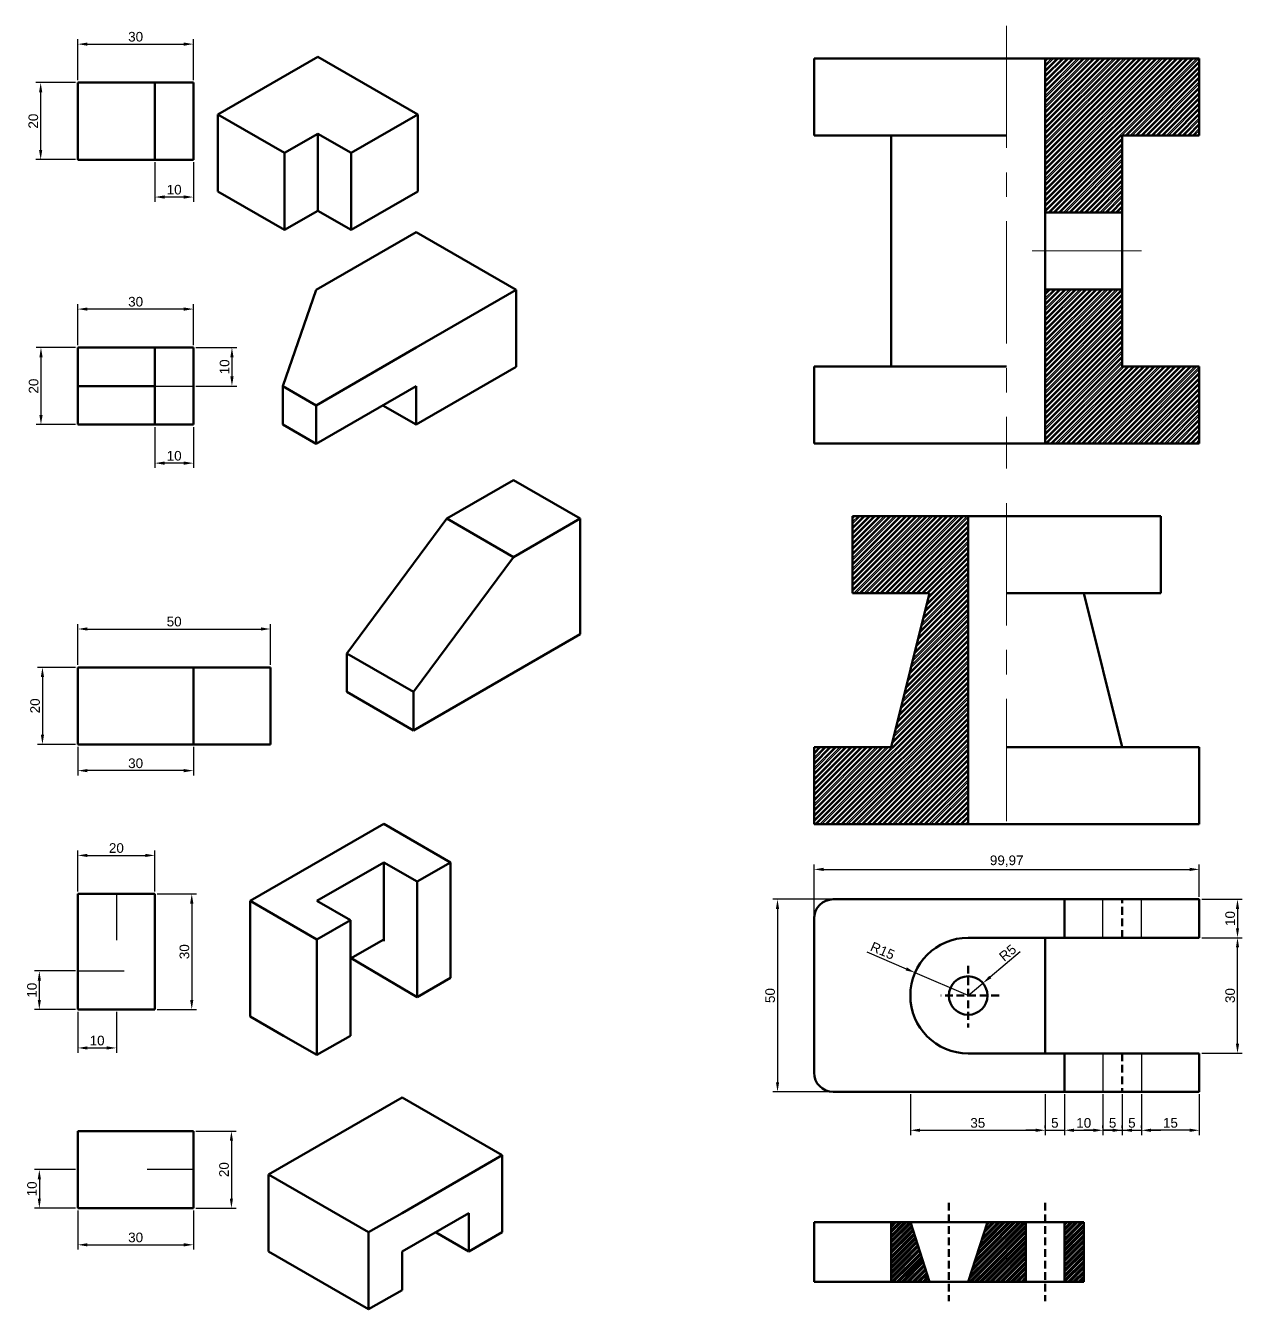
# Model space of a CAD drawing. Header units: millimetres. Extents: x 36 to 362, y 44 to 1470.
# Drawn here: x 45.9 to 361.7, y 43.9 to 377.2 of the extents above; entities that cross this region are included whole.
import ezdxf

# ---------------------------------------------------------------- set-up
doc = ezdxf.new("R2010")
doc.units = ezdxf.units.MM
for name, pattern in [('ACAD_ISO03W100', [30, 12, -18]), ('CENTRO', [50.8, 31.75, -6.35, 6.35, -6.35]), ('JIS_02_2.0', [3, 2, -1])]:
    doc.linetypes.add(name, pattern=pattern)
doc.layers.get('0').update_dxf_attribs({"lineweight": 50})
for name, color, linetype, lineweight in [('centro', 1, 'CENTRO', 13), ('Centropequeno', 10, 'JIS_02_2.0', 50), ('cota', 5, 'Continuous', 25)]:
    doc.layers.add(name, color=color, linetype=linetype, lineweight=lineweight)
doc.layers.add('oculto', color=3, linetype='ACAD_ISO03W100', lineweight=25, plot=False)
doc.styles.get("Standard").update_dxf_attribs({"font": 'arial.ttf'})
doc.dimstyles.new('ISO-25', dxfattribs={"dimtxt": 2.5, "dimasz": 2.5, "dimexe": 1.25, "dimexo": 0.625, "dimtad": 1, "dimtxsty": 'Standard', "dimcen": 2.5, "dimadec": 0, "dimazin": 0, "dimtfac": 1, "dimtmove": 0, "dimatfit": 3, "dimfxl": 1, "dimarcsym": 0})

# ---------------------------------------------------------------- blocks, each defined once
blk = doc.blocks.new('*D1')
at = {"layer": 'cota', "color": 0, "lineweight": -2, "transparency": 16777216}
for p, q in [((59.42, 69.58), (59.42, 59.44)), ((89.42, 69.58), (89.42, 59.44)), ((61.92, 60.69), (86.92, 60.69))]:
    blk.add_line(p, q, dxfattribs=at)
at = {"layer": 'cota', "color": 0, "transparency": 16777216}
for points in [[(61.92, 61.11), (61.92, 60.28), (59.42, 60.69)], [(86.92, 61.11), (86.92, 60.28), (89.42, 60.69)]]:
    blk.add_solid(points, dxfattribs=at)
at = {"layer": 'defpoints', "color": 0, "transparency": 16777216}
for p in [(59.42, 70.21), (89.42, 70.21), (89.42, 60.69)]:
    blk.add_point(p, dxfattribs=at)
at = {"layer": 'cota', "color": 0, "transparency": 16777216, "insert": (74.42, 62.59), "char_height": 2.5, "attachment_point": 5}
blk.add_mtext('30', dxfattribs=at)
blk = doc.blocks.new('*D2')
at = {"layer": 'cota', "color": 0, "lineweight": -2, "transparency": 16777216}
for p, q in [((58.8, 80.21), (48.18, 80.21)), ((49.43, 77.71), (49.43, 72.71)), ((58.8, 70.21), (48.18, 70.21))]:
    blk.add_line(p, q, dxfattribs=at)
at = {"layer": 'cota', "color": 0, "transparency": 16777216}
for points in [[(49.01, 77.71), (49.84, 77.71), (49.43, 80.21)], [(49.01, 72.71), (49.84, 72.71), (49.43, 70.21)]]:
    blk.add_solid(points, dxfattribs=at)
at = {"layer": 'defpoints', "color": 0, "transparency": 16777216}
for p in [(59.42, 80.21), (49.43, 70.21), (59.42, 70.21)]:
    blk.add_point(p, dxfattribs=at)
at = {"layer": 'cota', "color": 0, "transparency": 16777216, "insert": (47.53, 75.21), "char_height": 2.5, "attachment_point": 5, "rotation": 90}
blk.add_mtext('10', dxfattribs=at)
blk = doc.blocks.new('*D3')
at = {"layer": 'cota', "color": 0, "lineweight": -2, "transparency": 16777216}
for p, q in [((90.05, 90.21), (100.53, 90.21)), ((99.28, 87.71), (99.28, 72.71)), ((90.05, 70.21), (100.53, 70.21))]:
    blk.add_line(p, q, dxfattribs=at)
at = {"layer": 'cota', "color": 0, "transparency": 16777216}
for points in [[(98.86, 87.71), (99.69, 87.71), (99.28, 90.21)], [(98.86, 72.71), (99.69, 72.71), (99.28, 70.21)]]:
    blk.add_solid(points, dxfattribs=at)
at = {"layer": 'defpoints', "color": 0, "transparency": 16777216}
for p in [(89.42, 90.21), (89.42, 70.21), (99.28, 70.21)]:
    blk.add_point(p, dxfattribs=at)
at = {"layer": 'cota', "color": 0, "transparency": 16777216, "insert": (97.38, 80.21), "char_height": 2.5, "attachment_point": 5, "rotation": 90}
blk.add_mtext('20', dxfattribs=at)
blk = doc.blocks.new('*D4')
at = {"layer": 'cota', "color": 0, "lineweight": -2, "transparency": 16777216}
for p, q in [((80.05, 151.8), (90.24, 151.8)), ((88.99, 149.3), (88.99, 124.3)), ((80.05, 121.8), (90.24, 121.8))]:
    blk.add_line(p, q, dxfattribs=at)
at = {"layer": 'cota', "color": 0, "transparency": 16777216}
for points in [[(88.57, 149.3), (89.41, 149.3), (88.99, 151.8)], [(88.57, 124.3), (89.41, 124.3), (88.99, 121.8)]]:
    blk.add_solid(points, dxfattribs=at)
at = {"layer": 'defpoints', "color": 0, "transparency": 16777216}
for p in [(79.42, 151.8), (79.42, 121.8), (88.99, 121.8)]:
    blk.add_point(p, dxfattribs=at)
at = {"layer": 'cota', "color": 0, "transparency": 16777216, "insert": (87.09, 136.8), "char_height": 2.5, "attachment_point": 5, "rotation": 90}
blk.add_mtext('30', dxfattribs=at)
blk = doc.blocks.new('*D5')
at = {"layer": 'cota', "color": 0, "lineweight": -2, "transparency": 16777216}
for p, q in [((58.8, 131.8), (48.17, 131.8)), ((49.42, 129.3), (49.42, 124.3)), ((58.8, 121.8), (48.17, 121.8))]:
    blk.add_line(p, q, dxfattribs=at)
at = {"layer": 'cota', "color": 0, "transparency": 16777216}
for points in [[(49.01, 129.3), (49.84, 129.3), (49.42, 131.8)], [(49.01, 124.3), (49.84, 124.3), (49.42, 121.8)]]:
    blk.add_solid(points, dxfattribs=at)
at = {"layer": 'defpoints', "color": 0, "transparency": 16777216}
for p in [(59.42, 131.8), (49.42, 121.8), (59.42, 121.8)]:
    blk.add_point(p, dxfattribs=at)
at = {"layer": 'cota', "color": 0, "transparency": 16777216, "insert": (47.52, 126.8), "char_height": 2.5, "attachment_point": 5, "rotation": 90}
blk.add_mtext('10', dxfattribs=at)
blk = doc.blocks.new('*D6')
at = {"layer": 'cota', "color": 0, "lineweight": -2, "transparency": 16777216}
for p, q in [((59.42, 121.18), (59.42, 110.56)), ((69.42, 121.18), (69.42, 110.56)), ((61.92, 111.81), (66.92, 111.81))]:
    blk.add_line(p, q, dxfattribs=at)
at = {"layer": 'cota', "color": 0, "transparency": 16777216}
for points in [[(61.92, 112.22), (61.92, 111.39), (59.42, 111.81)], [(66.92, 112.22), (66.92, 111.39), (69.42, 111.81)]]:
    blk.add_solid(points, dxfattribs=at)
at = {"layer": 'defpoints', "color": 0, "transparency": 16777216}
for p in [(59.42, 121.8), (69.42, 121.8), (69.42, 111.81)]:
    blk.add_point(p, dxfattribs=at)
at = {"layer": 'cota', "color": 0, "transparency": 16777216, "insert": (64.42, 113.71), "char_height": 2.5, "attachment_point": 5}
blk.add_mtext('10', dxfattribs=at)
blk = doc.blocks.new('*D7')
at = {"layer": 'cota', "color": 0, "lineweight": -2, "transparency": 16777216}
for p, q in [((59.42, 152.43), (59.42, 163.05)), ((61.92, 161.8), (76.92, 161.8)), ((79.42, 152.43), (79.42, 163.05))]:
    blk.add_line(p, q, dxfattribs=at)
at = {"layer": 'cota', "color": 0, "transparency": 16777216}
for points in [[(61.92, 162.22), (61.92, 161.39), (59.42, 161.8)], [(76.92, 162.22), (76.92, 161.39), (79.42, 161.8)]]:
    blk.add_solid(points, dxfattribs=at)
at = {"layer": 'defpoints', "color": 0, "transparency": 16777216}
for p in [(79.42, 161.8), (59.42, 151.8), (79.42, 151.8)]:
    blk.add_point(p, dxfattribs=at)
at = {"layer": 'cota', "color": 0, "transparency": 16777216, "insert": (69.42, 163.7), "char_height": 2.5, "attachment_point": 5}
blk.add_mtext('20', dxfattribs=at)
blk = doc.blocks.new('*D8')
at = {"layer": 'cota', "color": 0, "lineweight": -2, "transparency": 16777216}
for p, q in [((58.8, 210.63), (48.98, 210.63)), ((50.23, 208.13), (50.23, 193.13)), ((58.8, 190.63), (48.98, 190.63))]:
    blk.add_line(p, q, dxfattribs=at)
at = {"layer": 'cota', "color": 0, "transparency": 16777216}
for points in [[(49.82, 208.13), (50.65, 208.13), (50.23, 210.63)], [(49.82, 193.13), (50.65, 193.13), (50.23, 190.63)]]:
    blk.add_solid(points, dxfattribs=at)
at = {"layer": 'defpoints', "color": 0, "transparency": 16777216}
for p in [(59.42, 210.63), (50.23, 190.63), (59.42, 190.63)]:
    blk.add_point(p, dxfattribs=at)
at = {"layer": 'cota', "color": 0, "transparency": 16777216, "insert": (48.33, 200.63), "char_height": 2.5, "attachment_point": 5, "rotation": 90}
blk.add_mtext('20', dxfattribs=at)
blk = doc.blocks.new('*D9')
at = {"layer": 'cota', "color": 0, "lineweight": -2, "transparency": 16777216}
for p, q in [((59.42, 211.26), (59.42, 221.84)), ((61.92, 220.59), (106.92, 220.59)), ((109.42, 211.26), (109.42, 221.84))]:
    blk.add_line(p, q, dxfattribs=at)
at = {"layer": 'cota', "color": 0, "transparency": 16777216}
for points in [[(61.92, 221.01), (61.92, 220.18), (59.42, 220.59)], [(106.92, 221.01), (106.92, 220.18), (109.42, 220.59)]]:
    blk.add_solid(points, dxfattribs=at)
at = {"layer": 'defpoints', "color": 0, "transparency": 16777216}
for p in [(109.42, 220.59), (59.42, 210.63), (109.42, 210.63)]:
    blk.add_point(p, dxfattribs=at)
at = {"layer": 'cota', "color": 0, "transparency": 16777216, "insert": (84.42, 222.5), "char_height": 2.5, "attachment_point": 5}
blk.add_mtext('50', dxfattribs=at)
blk = doc.blocks.new('*D10')
at = {"layer": 'cota', "color": 0, "lineweight": -2, "transparency": 16777216}
for p, q in [((59.42, 190.01), (59.42, 182.56)), ((89.42, 190.01), (89.42, 182.56)), ((86.92, 183.81), (61.92, 183.81))]:
    blk.add_line(p, q, dxfattribs=at)
at = {"layer": 'cota', "color": 0, "transparency": 16777216}
for points in [[(61.92, 184.23), (61.92, 183.39), (59.42, 183.81)], [(86.92, 184.23), (86.92, 183.39), (89.42, 183.81)]]:
    blk.add_solid(points, dxfattribs=at)
at = {"layer": 'defpoints', "color": 0, "transparency": 16777216}
for p in [(59.42, 190.63), (89.42, 190.63), (59.42, 183.81)]:
    blk.add_point(p, dxfattribs=at)
at = {"layer": 'cota', "color": 0, "transparency": 16777216, "insert": (74.42, 185.71), "char_height": 2.5, "attachment_point": 5}
blk.add_mtext('30', dxfattribs=at)
blk = doc.blocks.new('*D11')
at = {"layer": 'cota', "color": 0, "lineweight": -2, "transparency": 16777216}
for p, q in [((58.8, 293.66), (48.6, 293.66)), ((49.85, 291.16), (49.85, 276.16)), ((58.8, 273.66), (48.6, 273.66))]:
    blk.add_line(p, q, dxfattribs=at)
at = {"layer": 'cota', "color": 0, "transparency": 16777216}
for points in [[(49.44, 291.16), (50.27, 291.16), (49.85, 293.66)], [(49.44, 276.16), (50.27, 276.16), (49.85, 273.66)]]:
    blk.add_solid(points, dxfattribs=at)
at = {"layer": 'defpoints', "color": 0, "transparency": 16777216}
for p in [(59.42, 293.66), (49.85, 273.66), (59.42, 273.66)]:
    blk.add_point(p, dxfattribs=at)
at = {"layer": 'cota', "color": 0, "transparency": 16777216, "insert": (47.95, 283.66), "char_height": 2.5, "attachment_point": 5, "rotation": 90}
blk.add_mtext('20', dxfattribs=at)
blk = doc.blocks.new('*D12')
at = {"layer": 'cota', "color": 0, "lineweight": -2, "transparency": 16777216}
for p, q in [((90.05, 293.66), (100.67, 293.66)), ((99.42, 291.16), (99.42, 286.16)), ((90.05, 283.66), (100.67, 283.66))]:
    blk.add_line(p, q, dxfattribs=at)
at = {"layer": 'cota', "color": 0, "transparency": 16777216}
for points in [[(99.01, 291.16), (99.84, 291.16), (99.42, 293.66)], [(99.01, 286.16), (99.84, 286.16), (99.42, 283.66)]]:
    blk.add_solid(points, dxfattribs=at)
at = {"layer": 'defpoints', "color": 0, "transparency": 16777216}
for p in [(89.42, 293.66), (89.42, 283.66), (99.42, 283.66)]:
    blk.add_point(p, dxfattribs=at)
at = {"layer": 'cota', "color": 0, "transparency": 16777216, "insert": (97.52, 288.66), "char_height": 2.5, "attachment_point": 5, "rotation": 90}
blk.add_mtext('10', dxfattribs=at)
blk = doc.blocks.new('*D13')
at = {"layer": 'cota', "color": 0, "lineweight": -2, "transparency": 16777216}
for p, q in [((59.42, 294.29), (59.42, 304.91)), ((86.92, 303.66), (61.92, 303.66)), ((89.42, 294.29), (89.42, 304.91))]:
    blk.add_line(p, q, dxfattribs=at)
at = {"layer": 'cota', "color": 0, "transparency": 16777216}
for points in [[(61.92, 304.08), (61.92, 303.24), (59.42, 303.66)], [(86.92, 304.08), (86.92, 303.24), (89.42, 303.66)]]:
    blk.add_solid(points, dxfattribs=at)
at = {"layer": 'defpoints', "color": 0, "transparency": 16777216}
for p in [(59.42, 303.66), (59.42, 293.66), (89.42, 293.66)]:
    blk.add_point(p, dxfattribs=at)
at = {"layer": 'cota', "color": 0, "transparency": 16777216, "insert": (74.42, 305.56), "char_height": 2.5, "attachment_point": 5}
blk.add_mtext('30', dxfattribs=at)
blk = doc.blocks.new('*D14')
at = {"layer": 'cota', "color": 0, "lineweight": -2, "transparency": 16777216}
for p, q in [((79.42, 273.04), (79.42, 262.41)), ((89.42, 273.04), (89.42, 262.41)), ((86.92, 263.66), (81.92, 263.66))]:
    blk.add_line(p, q, dxfattribs=at)
at = {"layer": 'cota', "color": 0, "transparency": 16777216}
for points in [[(81.92, 264.08), (81.92, 263.24), (79.42, 263.66)], [(86.92, 264.08), (86.92, 263.24), (89.42, 263.66)]]:
    blk.add_solid(points, dxfattribs=at)
at = {"layer": 'defpoints', "color": 0, "transparency": 16777216}
for p in [(79.42, 273.66), (89.42, 273.66), (79.42, 263.66)]:
    blk.add_point(p, dxfattribs=at)
at = {"layer": 'cota', "color": 0, "transparency": 16777216, "insert": (84.42, 265.56), "char_height": 2.5, "attachment_point": 5}
blk.add_mtext('10', dxfattribs=at)
blk = doc.blocks.new('*D15')
at = {"layer": 'cota', "color": 0, "lineweight": -2, "transparency": 16777216}
for p, q in [((58.8, 362.46), (48.52, 362.46)), ((49.77, 359.96), (49.77, 344.96)), ((58.8, 342.46), (48.52, 342.46))]:
    blk.add_line(p, q, dxfattribs=at)
at = {"layer": 'cota', "color": 0, "transparency": 16777216}
for points in [[(49.35, 359.96), (50.18, 359.96), (49.77, 362.46)], [(49.35, 344.96), (50.18, 344.96), (49.77, 342.46)]]:
    blk.add_solid(points, dxfattribs=at)
at = {"layer": 'defpoints', "color": 0, "transparency": 16777216}
for p in [(59.42, 362.46), (49.77, 342.46), (59.42, 342.46)]:
    blk.add_point(p, dxfattribs=at)
at = {"layer": 'cota', "color": 0, "transparency": 16777216, "insert": (47.87, 352.46), "char_height": 2.5, "attachment_point": 5, "rotation": 90}
blk.add_mtext('20', dxfattribs=at)
blk = doc.blocks.new('*D16')
at = {"layer": 'cota', "color": 0, "lineweight": -2, "transparency": 16777216}
for p, q in [((59.42, 363.08), (59.42, 373.71)), ((89.42, 363.08), (89.42, 373.71)), ((61.92, 372.46), (86.92, 372.46))]:
    blk.add_line(p, q, dxfattribs=at)
at = {"layer": 'cota', "color": 0, "transparency": 16777216}
for points in [[(61.92, 372.87), (61.92, 372.04), (59.42, 372.46)], [(86.92, 372.87), (86.92, 372.04), (89.42, 372.46)]]:
    blk.add_solid(points, dxfattribs=at)
at = {"layer": 'defpoints', "color": 0, "transparency": 16777216}
for p in [(89.42, 372.46), (59.42, 362.46), (89.42, 362.46)]:
    blk.add_point(p, dxfattribs=at)
at = {"layer": 'cota', "color": 0, "transparency": 16777216, "insert": (74.42, 374.36), "char_height": 2.5, "attachment_point": 5}
blk.add_mtext('30', dxfattribs=at)
blk = doc.blocks.new('*D17')
at = {"layer": 'cota', "color": 0, "lineweight": -2, "transparency": 16777216}
for p, q in [((79.42, 341.83), (79.42, 331.5)), ((89.42, 341.83), (89.42, 331.5)), ((86.92, 332.75), (81.92, 332.75))]:
    blk.add_line(p, q, dxfattribs=at)
at = {"layer": 'cota', "color": 0, "transparency": 16777216}
for points in [[(81.92, 333.17), (81.92, 332.33), (79.42, 332.75)], [(86.92, 333.17), (86.92, 332.33), (89.42, 332.75)]]:
    blk.add_solid(points, dxfattribs=at)
at = {"layer": 'defpoints', "color": 0, "transparency": 16777216}
for p in [(79.42, 342.46), (89.42, 342.46), (79.42, 332.75)]:
    blk.add_point(p, dxfattribs=at)
at = {"layer": 'cota', "color": 0, "transparency": 16777216, "insert": (84.42, 334.65), "char_height": 2.5, "attachment_point": 5}
blk.add_mtext('10', dxfattribs=at)
blk = doc.blocks.new('*D65')
at = {"layer": 'cota', "color": 0, "lineweight": -2, "transparency": 16777216}
for p, q in [((304.03, 136.75), (296.25, 130.23)), ((290.51, 125.41), (294.34, 128.62))]:
    blk.add_line(p, q, dxfattribs=at)
at = {"layer": 'cota', "color": 0, "transparency": 16777216}
blk.add_solid([(295.98, 130.55), (296.52, 129.91), (294.34, 128.62)], dxfattribs=at)
at = {"layer": 'defpoints', "color": 0, "transparency": 16777216}
for p in [(294.34, 128.62), (290.51, 125.41)]:
    blk.add_point(p, dxfattribs=at)
at = {"layer": 'cota', "color": 0, "transparency": 16777216, "insert": (300.78, 136.5), "char_height": 2.5, "attachment_point": 5, "rotation": 40.0017}
blk.add_mtext('R5', dxfattribs=at)
blk = doc.blocks.new('*D66')
at = {"layer": 'cota', "color": 0, "lineweight": -2, "transparency": 16777216}
for p, q in [((264.22, 136.74), (274.44, 132.34)), ((290.51, 125.41), (276.73, 131.35))]:
    blk.add_line(p, q, dxfattribs=at)
at = {"layer": 'cota', "color": 0, "transparency": 16777216}
blk.add_solid([(274.6, 132.72), (274.27, 131.95), (276.73, 131.35)], dxfattribs=at)
at = {"layer": 'defpoints', "color": 0, "transparency": 16777216}
for p in [(276.73, 131.35), (290.51, 125.41)]:
    blk.add_point(p, dxfattribs=at)
at = {"layer": 'cota', "color": 0, "transparency": 16777216, "insert": (268.3, 137.05), "char_height": 2.5, "attachment_point": 5, "rotation": 336.6767}
blk.add_mtext('R15', dxfattribs=at)
blk = doc.blocks.new('*D67')
at = {"layer": 'cota', "color": 0, "lineweight": -2, "transparency": 16777216}
for p, q in [((254.88, 150.41), (239.78, 150.41)), ((241.03, 147.91), (241.03, 102.91)), ((254.88, 100.41), (239.78, 100.41))]:
    blk.add_line(p, q, dxfattribs=at)
at = {"layer": 'cota', "color": 0, "transparency": 16777216}
for points in [[(240.61, 147.91), (241.44, 147.91), (241.03, 150.41)], [(240.61, 102.91), (241.44, 102.91), (241.03, 100.41)]]:
    blk.add_solid(points, dxfattribs=at)
at = {"layer": 'defpoints', "color": 0, "transparency": 16777216}
for p in [(255.51, 150.41), (241.03, 100.41), (255.51, 100.41)]:
    blk.add_point(p, dxfattribs=at)
at = {"layer": 'cota', "color": 0, "transparency": 16777216, "insert": (239.12, 125.41), "char_height": 2.5, "attachment_point": 5, "rotation": 90}
blk.add_mtext('50', dxfattribs=at)
blk = doc.blocks.new('*D68')
at = {"layer": 'cota', "color": 0, "lineweight": -2, "transparency": 16777216}
for p, q in [((351.13, 150.41), (361.67, 150.41)), ((360.42, 147.91), (360.42, 142.91)), ((351.13, 140.41), (361.67, 140.41))]:
    blk.add_line(p, q, dxfattribs=at)
at = {"layer": 'cota', "color": 0, "transparency": 16777216}
for points in [[(360.01, 147.91), (360.84, 147.91), (360.42, 150.41)], [(360.01, 142.91), (360.84, 142.91), (360.42, 140.41)]]:
    blk.add_solid(points, dxfattribs=at)
at = {"layer": 'defpoints', "color": 0, "transparency": 16777216}
for p in [(350.51, 150.41), (350.51, 140.41), (360.42, 140.41)]:
    blk.add_point(p, dxfattribs=at)
at = {"layer": 'cota', "color": 0, "transparency": 16777216, "insert": (358.52, 145.41), "char_height": 2.5, "attachment_point": 5, "rotation": 90}
blk.add_mtext('10', dxfattribs=at)
blk = doc.blocks.new('*D69')
at = {"layer": 'cota', "color": 0, "lineweight": -2, "transparency": 16777216}
for p, q in [((250.53, 146.57), (250.53, 159.42)), ((253.03, 158.17), (348.01, 158.17)), ((350.51, 151.03), (350.51, 159.42)), ((361.05, 140.41), (361.67, 140.41)), ((360.42, 112.91), (360.42, 137.91)), ((351.13, 110.41), (361.67, 110.41))]:
    blk.add_line(p, q, dxfattribs=at)
at = {"layer": 'cota', "color": 0, "transparency": 16777216}
for points in [[(253.03, 158.59), (253.03, 157.75), (250.53, 158.17)], [(348.01, 158.59), (348.01, 157.75), (350.51, 158.17)], [(360.01, 137.91), (360.84, 137.91), (360.42, 140.41)], [(360.01, 112.91), (360.84, 112.91), (360.42, 110.41)]]:
    blk.add_solid(points, dxfattribs=at)
at = {"layer": 'defpoints', "color": 0, "transparency": 16777216}
for p in [(350.51, 158.17), (350.51, 150.41), (250.53, 145.94), (360.42, 140.41), (360.42, 140.41), (350.51, 110.41)]:
    blk.add_point(p, dxfattribs=at)
at = {"layer": 'cota', "color": 0, "transparency": 16777216, "insert": (300.52, 160.3), "char_height": 2.5, "attachment_point": 5}
blk.add_mtext('99,97', dxfattribs=at)
at = {"layer": 'cota', "color": 0, "transparency": 16777216, "insert": (358.52, 125.41), "char_height": 2.5, "attachment_point": 5, "rotation": 90}
blk.add_mtext('30', dxfattribs=at)
blk = doc.blocks.new('*D70')
at = {"layer": 'cota', "color": 0, "lineweight": -2, "transparency": 16777216}
for p, q in [((335.51, 99.78), (335.51, 89.18)), ((350.51, 99.78), (350.51, 89.18)), ((348.01, 90.43), (338.01, 90.43))]:
    blk.add_line(p, q, dxfattribs=at)
at = {"layer": 'cota', "color": 0, "transparency": 16777216}
for points in [[(338.01, 90.85), (338.01, 90.01), (335.51, 90.43)], [(348.01, 90.85), (348.01, 90.01), (350.51, 90.43)]]:
    blk.add_solid(points, dxfattribs=at)
at = {"layer": 'defpoints', "color": 0, "transparency": 16777216}
for p in [(335.51, 100.41), (350.51, 100.41), (335.51, 90.43)]:
    blk.add_point(p, dxfattribs=at)
at = {"layer": 'cota', "color": 0, "transparency": 16777216, "insert": (343.01, 92.33), "char_height": 2.5, "attachment_point": 5}
blk.add_mtext('15', dxfattribs=at)
blk = doc.blocks.new('*D71')
at = {"layer": 'cota', "color": 0, "lineweight": -2, "transparency": 16777216}
for p, q in [((330.51, 99.78), (330.51, 89.18)), ((328.01, 90.43), (325.51, 90.43)), ((330.51, 90.43), (335.51, 90.43)), ((335.51, 91.06), (335.51, 91.68)), ((338.01, 90.43), (340.51, 90.43))]:
    blk.add_line(p, q, dxfattribs=at)
at = {"layer": 'cota', "color": 0, "transparency": 16777216}
for points in [[(328.01, 90.85), (328.01, 90.01), (330.51, 90.43)], [(338.01, 90.85), (338.01, 90.01), (335.51, 90.43)]]:
    blk.add_solid(points, dxfattribs=at)
at = {"layer": 'defpoints', "color": 0, "transparency": 16777216}
for p in [(330.51, 100.41), (335.51, 90.43), (335.51, 90.43)]:
    blk.add_point(p, dxfattribs=at)
at = {"layer": 'cota', "color": 0, "transparency": 16777216, "insert": (333.01, 92.33), "char_height": 2.5, "attachment_point": 5}
blk.add_mtext('5', dxfattribs=at)
blk = doc.blocks.new('*D72')
at = {"layer": 'cota', "color": 0, "lineweight": -2, "transparency": 16777216}
for p, q in [((325.51, 99.78), (325.51, 89.18)), ((323.01, 90.43), (320.51, 90.43)), ((325.51, 90.43), (330.51, 90.43)), ((330.51, 91.06), (330.51, 91.68)), ((333.01, 90.43), (335.51, 90.43))]:
    blk.add_line(p, q, dxfattribs=at)
at = {"layer": 'cota', "color": 0, "transparency": 16777216}
for points in [[(323.01, 90.85), (323.01, 90.01), (325.51, 90.43)], [(333.01, 90.85), (333.01, 90.01), (330.51, 90.43)]]:
    blk.add_solid(points, dxfattribs=at)
at = {"layer": 'defpoints', "color": 0, "transparency": 16777216}
for p in [(325.51, 100.41), (330.51, 90.43), (330.51, 90.43)]:
    blk.add_point(p, dxfattribs=at)
at = {"layer": 'cota', "color": 0, "transparency": 16777216, "insert": (328.01, 92.33), "char_height": 2.5, "attachment_point": 5}
blk.add_mtext('5', dxfattribs=at)
blk = doc.blocks.new('*D73')
at = {"layer": 'cota', "color": 0, "lineweight": -2, "transparency": 16777216}
for p, q in [((315.51, 99.78), (315.51, 89.18)), ((318.01, 90.43), (323.01, 90.43)), ((325.51, 91.06), (325.51, 91.68))]:
    blk.add_line(p, q, dxfattribs=at)
at = {"layer": 'cota', "color": 0, "transparency": 16777216}
for points in [[(318.01, 90.85), (318.01, 90.01), (315.51, 90.43)], [(323.01, 90.85), (323.01, 90.01), (325.51, 90.43)]]:
    blk.add_solid(points, dxfattribs=at)
at = {"layer": 'defpoints', "color": 0, "transparency": 16777216}
for p in [(315.51, 100.41), (325.51, 90.43), (325.51, 90.43)]:
    blk.add_point(p, dxfattribs=at)
at = {"layer": 'cota', "color": 0, "transparency": 16777216, "insert": (320.51, 92.33), "char_height": 2.5, "attachment_point": 5}
blk.add_mtext('10', dxfattribs=at)
blk = doc.blocks.new('*D74')
at = {"layer": 'cota', "color": 0, "lineweight": -2, "transparency": 16777216}
for p, q in [((310.51, 99.78), (310.51, 89.18)), ((315.51, 99.78), (315.51, 89.18)), ((308.01, 90.43), (305.51, 90.43)), ((310.51, 90.43), (315.51, 90.43)), ((318.01, 90.43), (320.51, 90.43))]:
    blk.add_line(p, q, dxfattribs=at)
at = {"layer": 'cota', "color": 0, "transparency": 16777216}
for points in [[(308.01, 90.85), (308.01, 90.01), (310.51, 90.43)], [(318.01, 90.85), (318.01, 90.01), (315.51, 90.43)]]:
    blk.add_solid(points, dxfattribs=at)
at = {"layer": 'defpoints', "color": 0, "transparency": 16777216}
for p in [(310.51, 100.41), (315.51, 100.41), (315.51, 90.43)]:
    blk.add_point(p, dxfattribs=at)
at = {"layer": 'cota', "color": 0, "transparency": 16777216, "insert": (313.01, 92.33), "char_height": 2.5, "attachment_point": 5}
blk.add_mtext('5', dxfattribs=at)
blk = doc.blocks.new('*D75')
at = {"layer": 'cota', "color": 0, "lineweight": -2, "transparency": 16777216}
for p, q in [((275.51, 99.78), (275.51, 89.18)), ((278.01, 90.43), (308.01, 90.43)), ((310.51, 91.06), (310.51, 91.68))]:
    blk.add_line(p, q, dxfattribs=at)
at = {"layer": 'cota', "color": 0, "transparency": 16777216}
for points in [[(278.01, 90.85), (278.01, 90.01), (275.51, 90.43)], [(308.01, 90.85), (308.01, 90.01), (310.51, 90.43)]]:
    blk.add_solid(points, dxfattribs=at)
at = {"layer": 'defpoints', "color": 0, "transparency": 16777216}
for p in [(275.51, 100.41), (310.51, 90.43), (310.51, 90.43)]:
    blk.add_point(p, dxfattribs=at)
at = {"layer": 'cota', "color": 0, "transparency": 16777216, "insert": (293.01, 92.33), "char_height": 2.5, "attachment_point": 5}
blk.add_mtext('35', dxfattribs=at)

msp = doc.modelspace()

# ---------------------------------------------------------------- hatches: boundary and pattern name
h = msp.add_hatch()
h.set_pattern_fill('ANSI32', color=256, scale=0.1)
h.paths.add_polyline_path([(275.506, 66.573), (270.506, 66.573), (270.506, 51.073), (275.506, 51.073)])
h = msp.add_hatch()
h.set_pattern_fill('ANSI32', color=256, scale=0.1)
h.paths.add_polyline_path([(275.506, 66.573), (270.506, 66.573), (270.506, 51.073), (280.506, 51.073)])
h = msp.add_hatch()
h.set_pattern_fill('ANSI32', color=256, scale=0.1)
h.paths.add_polyline_path([(295.506, 66.573), (290.506, 51.073), (295.506, 51.073)])
h = msp.add_hatch()
h.set_pattern_fill('ANSI32', color=256, scale=0.1)
h.paths.add_polyline_path([(305.506, 66.573), (295.506, 66.573), (295.506, 51.073), (305.506, 51.073)])
h = msp.add_hatch()
h.set_pattern_fill('ANSI32', color=256, scale=0.1)
h.paths.add_polyline_path([(320.506, 66.073), (320.506, 66.573), (315.506, 66.573), (315.506, 51.073), (320.506, 51.073)])
at = {"layer": 'cota', "true_color": 0x939598}
h = msp.add_hatch(dxfattribs=at)
h.set_pattern_fill('ANSI32', color=252, scale=0.1)
h.paths.add_polyline_path([(350.506, 368.762), (310.506, 368.762), (310.506, 348.762), (320.506, 348.762), (350.506, 348.762)])
h.paths.add_polyline_path([(330.506, 348.762), (320.506, 348.762), (310.506, 348.762), (310.506, 328.762), (330.506, 328.762)])
h.paths.add_polyline_path([(330.506, 308.762), (310.506, 308.762), (310.506, 288.762), (320.506, 288.762), (330.506, 288.762)])
h.paths.add_polyline_path([(350.506, 288.762), (320.506, 288.762), (310.506, 288.762), (310.506, 268.762), (350.506, 268.762)])
h = msp.add_hatch(dxfattribs=at)
h.set_pattern_fill('ANSI32', color=252, scale=0.1)
h.paths.add_polyline_path([(290.506, 249.883), (260.506, 249.883), (260.506, 229.883), (280.506, 229.883), (290.506, 229.883)])
h.paths.add_polyline_path([(290.506, 229.883), (280.506, 229.883), (270.506, 189.883), (290.506, 189.883)])
h.paths.add_polyline_path([(290.506, 189.883), (270.506, 189.883), (250.506, 189.883), (250.506, 169.883), (290.506, 169.883)])

# ---------------------------------------------------------------- linework, layer by layer
for p, q in [((95.715, 354.196), (121.696, 369.196)), ((121.696, 369.196), (147.677, 354.196)), ((350.506, 368.762), (250.506, 368.762)), ((250.506, 368.762), (250.506, 348.762)), ((310.506, 368.762), (310.506, 268.762)), ((350.506, 348.762), (350.506, 368.762)), ((59.424, 342.455), (59.424, 362.455)), ((59.424, 362.455), (79.424, 362.455)), ((89.424, 362.455), (79.424, 362.455)), ((79.424, 362.455), (79.424, 342.455)), ((89.424, 342.455), (89.424, 362.455)), ((113.036, 344.196), (95.715, 354.196)), ((95.715, 354.196), (95.715, 334.196)), ((147.677, 354.196), (130.356, 344.196)), ((147.677, 354.196), (147.677, 334.196)), ((113.036, 344.196), (121.696, 349.196)), ((121.696, 349.196), (130.356, 344.196)), ((121.696, 349.196), (121.696, 329.196)), ((250.506, 348.762), (280.506, 348.762)), ((270.506, 348.762), (270.506, 288.762)), ((280.506, 348.762), (300.506, 348.762)), ((330.506, 288.762), (330.506, 348.762)), ((330.506, 348.762), (350.506, 348.762)), ((113.036, 324.196), (113.036, 344.196)), ((130.356, 344.196), (130.356, 324.196)), ((59.424, 342.455), (89.424, 342.455)), ((95.715, 334.196), (113.036, 324.196)), ((147.677, 334.196), (130.356, 324.196)), ((121.696, 329.196), (113.036, 324.196)), ((130.356, 324.196), (121.696, 329.196)), ((310.506, 328.762), (330.506, 328.762)), ((147.253, 323.661), (121.272, 308.661)), ((173.234, 308.661), (147.253, 323.661)), ((112.612, 283.661), (121.272, 308.661)), ((173.234, 308.661), (147.253, 293.661)), ((173.234, 288.661), (173.234, 308.661)), ((310.506, 308.762), (330.506, 308.762)), ((59.424, 283.66), (59.424, 293.66)), ((59.424, 293.66), (79.424, 293.66)), ((89.424, 293.66), (79.424, 293.66)), ((79.424, 293.66), (79.424, 283.66)), ((89.424, 273.66), (89.424, 293.66)), ((121.272, 278.661), (147.253, 293.661)), ((147.253, 273.661), (173.234, 288.661)), ((280.506, 288.762), (250.506, 288.762)), ((250.506, 288.762), (250.506, 268.762)), ((280.506, 288.762), (300.506, 288.762)), ((350.506, 288.762), (330.506, 288.762)), ((350.506, 268.762), (350.506, 288.762)), ((79.424, 283.66), (59.424, 283.66)), ((59.424, 273.66), (59.424, 283.66)), ((79.424, 273.66), (79.424, 283.66)), ((121.272, 278.661), (112.612, 283.661)), ((112.612, 283.661), (112.612, 273.661)), ((121.272, 268.661), (147.253, 283.661)), ((147.253, 273.661), (147.253, 283.661)), ((121.272, 268.661), (121.272, 278.661)), ((147.253, 273.661), (138.576, 278.651)), ((59.424, 273.66), (89.424, 273.66)), ((112.612, 273.661), (121.272, 268.661)), ((250.506, 268.762), (350.506, 268.762)), ((155.204, 249.248), (172.525, 259.248)), ((189.845, 249.248), (172.525, 259.248)), ((155.204, 249.248), (129.223, 214.248)), ((172.525, 239.248), (155.204, 249.248)), ((189.845, 249.248), (172.525, 239.248)), ((189.845, 219.248), (189.845, 249.248)), ((340.506, 249.883), (260.506, 249.883)), ((260.506, 249.883), (260.506, 229.883)), ((290.506, 249.883), (290.506, 169.883)), ((340.506, 229.883), (340.506, 249.883)), ((172.525, 239.248), (146.544, 204.248)), ((260.506, 229.883), (280.506, 229.883)), ((270.506, 189.883), (280.506, 229.883)), ((300.506, 229.883), (320.506, 229.883)), ((320.506, 229.883), (330.506, 189.883)), ((320.506, 229.883), (340.506, 229.883)), ((146.544, 194.248), (189.845, 219.248)), ((129.223, 204.248), (129.223, 214.248)), ((129.223, 214.248), (146.544, 204.248)), ((89.424, 210.633), (59.424, 210.633)), ((59.424, 210.633), (59.424, 190.633)), ((109.424, 210.633), (89.424, 210.633)), ((89.424, 210.633), (89.424, 190.633)), ((109.424, 190.633), (109.424, 210.633)), ((146.544, 194.248), (129.223, 204.248)), ((146.544, 204.248), (146.544, 194.248)), ((59.424, 190.633), (89.424, 190.633)), ((89.424, 190.633), (109.424, 190.633)), ((250.506, 169.883), (250.506, 189.883)), ((250.506, 189.883), (270.506, 189.883)), ((300.506, 189.883), (330.506, 189.883)), ((350.506, 189.883), (330.506, 189.883)), ((350.506, 169.883), (350.506, 189.883)), ((138.812, 169.993), (104.171, 149.993)), ((147.472, 164.993), (138.812, 169.993)), ((250.506, 169.883), (350.506, 169.883)), ((156.133, 159.993), (147.472, 164.993)), ((138.812, 159.993), (121.492, 149.993)), ((147.472, 154.993), (138.812, 159.993)), ((138.812, 139.993), (138.812, 159.993)), ((147.472, 154.993), (156.133, 159.993)), ((156.133, 159.993), (156.133, 129.993)), ((147.472, 124.993), (147.472, 154.993)), ((69.424, 151.803), (59.424, 151.803)), ((59.424, 151.803), (59.424, 121.803)), ((79.424, 151.803), (69.424, 151.803)), ((79.424, 121.803), (79.424, 151.803)), ((104.171, 119.993), (104.171, 149.993)), ((104.171, 149.993), (112.831, 144.993)), ((130.152, 144.993), (121.492, 149.993)), ((255.506, 150.407), (350.506, 150.407)), ((315.506, 150.407), (315.506, 140.407)), ((350.506, 150.407), (350.506, 140.407)), ((121.492, 139.993), (112.831, 144.993)), ((130.152, 144.993), (121.492, 139.993)), ((130.152, 114.993), (130.152, 144.993)), ((250.535, 145.944), (250.506, 125.407)), ((121.492, 109.993), (121.492, 139.993)), ((130.152, 134.993), (138.812, 139.993)), ((138.812, 139.993), (138.812, 139.569)), ((310.506, 140.407), (290.506, 140.407)), ((320.506, 140.407), (310.506, 140.407)), ((310.506, 140.407), (310.506, 125.407)), ((330.506, 140.407), (320.506, 140.407)), ((340.506, 140.407), (330.506, 140.407)), ((350.506, 140.407), (340.506, 140.407)), ((147.472, 124.993), (130.336, 135.099)), ((121.492, 119.993), (121.492, 129.993)), ((156.133, 129.993), (147.472, 124.993)), ((250.506, 105.407), (250.506, 125.407)), ((310.506, 110.407), (310.506, 125.407)), ((59.424, 121.803), (79.424, 121.803)), ((112.831, 114.993), (104.171, 119.993)), ((112.831, 114.993), (121.492, 109.993)), ((121.492, 109.993), (130.152, 114.993)), ((290.506, 110.407), (310.506, 110.407)), ((320.506, 110.407), (310.506, 110.407)), ((315.506, 110.407), (315.506, 100.407)), ((330.506, 110.407), (320.506, 110.407)), ((340.506, 110.407), (330.506, 110.407)), ((350.506, 110.407), (340.506, 110.407)), ((350.506, 100.407), (350.506, 110.407)), ((255.506, 100.407), (350.506, 100.407)), ((143.564, 98.939), (108.923, 78.939)), ((169.545, 83.939), (143.564, 98.939)), ((59.424, 70.206), (59.424, 90.206)), ((59.424, 90.206), (89.424, 90.206)), ((89.424, 90.206), (89.424, 80.206)), ((169.545, 83.939), (143.564, 68.939)), ((169.545, 63.939), (169.545, 83.939)), ((89.424, 70.206), (89.424, 80.206)), ((108.923, 58.939), (108.923, 78.939)), ((108.923, 78.939), (134.904, 63.939)), ((59.424, 70.206), (89.424, 70.206)), ((143.564, 68.939), (134.904, 63.939)), ((143.564, 58.939), (160.885, 68.939)), ((160.885, 68.939), (160.885, 58.939)), ((134.904, 63.939), (134.904, 43.939)), ((160.885, 58.939), (152.225, 63.939)), ((160.885, 58.939), (169.545, 63.939)), ((250.506, 66.573), (255.506, 66.573)), ((250.506, 51.073), (250.506, 66.573)), ((255.506, 66.573), (265.506, 66.573)), ((265.506, 66.573), (270.506, 66.573)), ((275.506, 66.573), (270.506, 66.573)), ((270.506, 66.573), (270.506, 51.073)), ((280.506, 66.573), (275.506, 66.573)), ((275.506, 66.573), (280.506, 51.073)), ((290.506, 66.573), (280.506, 66.573)), ((295.506, 66.573), (290.506, 66.573)), ((295.506, 66.573), (290.506, 51.073)), ((305.506, 66.573), (295.506, 66.573)), ((310.506, 66.573), (305.506, 66.573)), ((305.506, 66.573), (305.506, 51.073)), ((315.506, 66.573), (310.506, 66.573)), ((320.506, 66.573), (315.506, 66.573)), ((315.506, 66.573), (315.506, 51.073)), ((320.506, 66.073), (320.506, 66.573)), ((320.506, 51.073), (320.506, 66.073)), ((134.904, 43.939), (108.923, 58.939)), ((143.564, 48.939), (143.564, 58.939)), ((250.506, 51.073), (320.506, 51.073)), ((134.904, 43.939), (143.564, 48.939))]:
    msp.add_line(p, q)
msp.add_circle((290.506, 125.407), 5)
for centre, radius, start, end in [((255.506, 145.407), 5, 90, 180), ((290.506, 125.407), 15, 90, 270), ((255.506, 105.407), 5, 180, 270)]:
    msp.add_arc(centre, radius, start, end)
at = {"layer": 'centro'}
for p, q in [((300.506, 377.248), (300.506, 262.253)), ((307.122, 318.762), (335.506, 318.762)), ((300.506, 253.255), (300.506, 166.153))]:
    msp.add_line(p, q, dxfattribs=at)
at = {"layer": 'Centropequeno'}
for p, q in [((330.506, 140.407), (330.506, 150.407)), ((290.506, 133.148), (290.506, 117.086)), ((298.518, 125.407), (283.425, 125.407)), ((330.506, 110.407), (330.506, 100.407)), ((285.506, 71.573), (285.506, 46.073)), ((310.506, 71.573), (310.506, 46.073))]:
    msp.add_line(p, q, dxfattribs=at)
at = {"layer": 'oculto'}
for p, q in [((79.424, 283.66), (89.424, 283.66)), ((69.424, 151.803), (69.424, 121.803)), ((325.506, 140.407), (325.506, 150.407)), ((335.506, 140.407), (335.506, 150.407)), ((59.424, 131.803), (79.424, 131.803)), ((325.506, 110.407), (325.506, 100.407)), ((335.506, 110.407), (335.506, 100.407)), ((89.424, 80.206), (59.424, 80.206))]:
    msp.add_line(p, q, dxfattribs=at)

# ---------------------------------------------------------------- dimensions: what is measured, and where the dimension line sits
at = {"layer": 'cota'}
for base, p1, p2, picture, middle in [((89.424, 372.455), (59.424, 362.455), (89.424, 362.455), '*D16', (74.424, 374.357)), ((79.424, 332.749), (89.424, 342.455), (79.424, 342.455), '*D17', (84.424, 334.651)), ((59.424, 303.66), (89.424, 293.66), (59.424, 293.66), '*D13', (74.424, 305.563)), ((79.424, 263.661), (89.424, 273.66), (79.424, 273.66), '*D14', (84.424, 265.563)), ((109.424, 220.594), (59.424, 210.633), (109.424, 210.633), '*D9', (84.424, 222.496)), ((59.424, 183.811), (89.424, 190.633), (59.424, 190.633), '*D10', (74.424, 185.713)), ((79.424, 161.803), (59.424, 151.803), (79.424, 151.803), '*D7', (69.424, 163.704)), ((350.506, 158.171), (250.535, 145.944), (350.506, 150.407), '*D69', (300.52, 160.298)), ((69.424, 111.806), (59.424, 121.803), (69.424, 121.803), '*D6', (64.424, 113.707)), ((310.506, 90.431), (275.506, 100.407), (310.506, 90.431), '*D75', (293.006, 92.334)), ((315.506, 90.431), (310.506, 100.407), (315.506, 100.407), '*D74', (313.006, 92.328)), ((325.506, 90.431), (315.506, 100.407), (325.506, 90.431), '*D73', (320.506, 92.333)), ((330.506, 90.431), (325.506, 100.407), (330.506, 90.431), '*D72', (328.006, 92.328)), ((335.506, 90.431), (330.506, 100.407), (335.506, 90.431), '*D71', (333.006, 92.328)), ((335.506, 90.431), (350.506, 100.407), (335.506, 100.407), '*D70', (343.006, 92.333)), ((89.424, 60.692), (59.424, 70.206), (89.424, 70.206), '*D1', (74.424, 62.594))]:
    dim = msp.add_linear_dim(base=base, p1=p1, p2=p2, dimstyle='ISO-25', dxfattribs=at)
    dim.commit()
    dim.dimension.update_dxf_attribs({"geometry": picture, "text_midpoint": middle})
for base, p1, p2, picture, middle in [((49.767, 342.455), (59.424, 362.455), (59.424, 342.455), '*D15', (47.866, 352.455)), ((49.855, 273.66), (59.424, 293.66), (59.424, 273.66), '*D11', (47.954, 283.66)), ((99.424, 283.66), (89.424, 293.66), (89.424, 283.66), '*D12', (97.522, 288.66)), ((50.233, 190.633), (59.424, 210.633), (59.424, 190.633), '*D8', (48.332, 200.633)), ((360.422, 140.407), (350.506, 110.407), (360.422, 140.407), '*D69', (358.52, 125.407)), ((88.989, 121.803), (79.424, 151.803), (79.424, 121.803), '*D4', (87.087, 136.803)), ((241.026, 100.407), (255.506, 150.407), (255.506, 100.407), '*D67', (239.125, 125.407)), ((360.422, 140.407), (350.506, 150.407), (350.506, 140.407), '*D68', (358.521, 145.407)), ((49.424, 121.803), (59.424, 131.803), (59.424, 121.803), '*D5', (47.522, 126.803)), ((99.277, 70.206), (89.424, 90.206), (89.424, 70.206), '*D3', (97.376, 80.206)), ((49.428, 70.206), (59.424, 80.206), (59.424, 70.206), '*D2', (47.527, 75.206))]:
    dim = msp.add_linear_dim(base=base, p1=p1, p2=p2, angle=90, dimstyle='ISO-25', dxfattribs=at)
    dim.commit()
    dim.dimension.update_dxf_attribs({"geometry": picture, "text_midpoint": middle})
for mpoint, picture, middle in [((276.731, 131.346), '*D66', (267.549, 135.305)), ((294.336, 128.621), '*D65', (301.996, 135.049))]:
    dim = msp.add_radius_dim(center=(290.506, 125.407), mpoint=mpoint, dimstyle='ISO-25', dxfattribs=at)
    dim.commit()
    dim.dimension.update_dxf_attribs({"geometry": picture, "text_midpoint": middle, "dimtype": 164})

doc.saveas('drawing.dxf')
